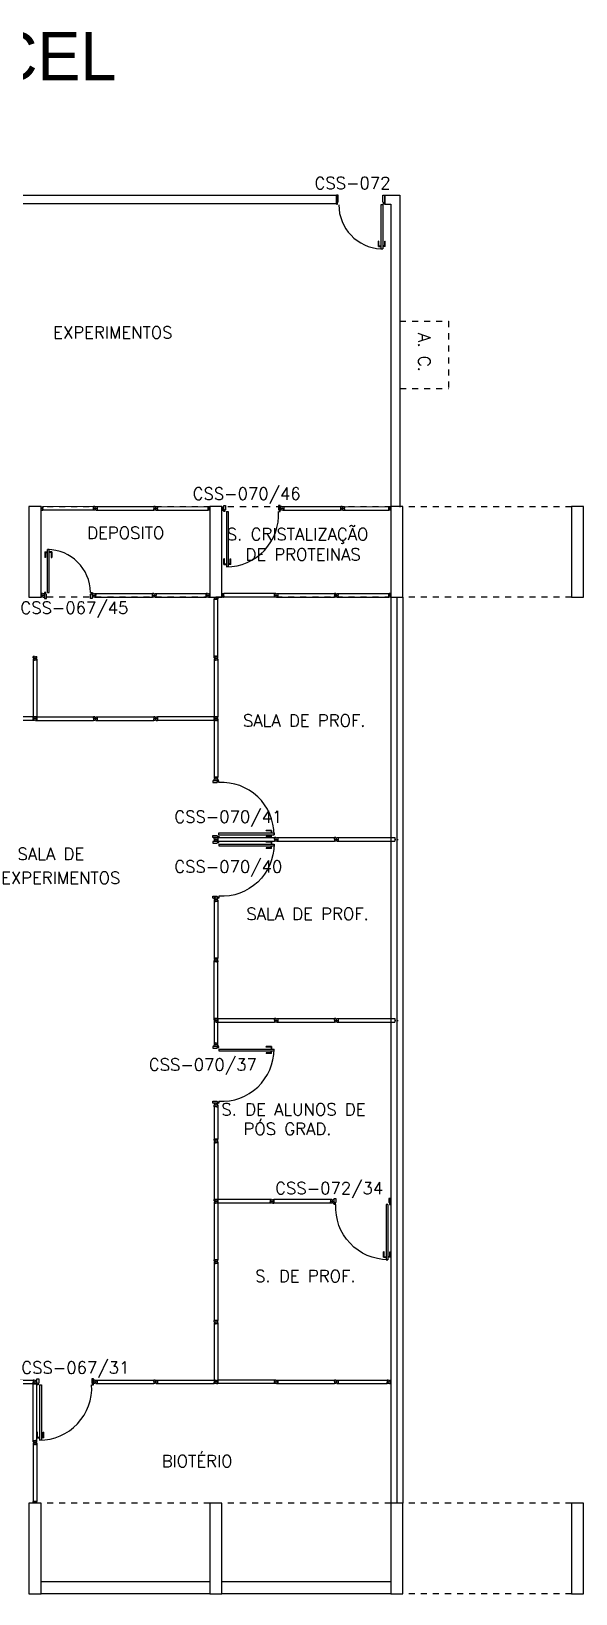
# Model space of a CAD drawing. Extents: x -248 to -11, y 347 to 447.
# Drawn here: x -168.23 to -159.2, y 389.07 to 414.95 of the extents above; entities that cross this region are included whole.
import ezdxf
from ezdxf.enums import TextEntityAlignment as Align

# ---------------------------------------------------------------- set-up
doc = ezdxf.new("R2010")
doc.units = 0
doc.header["$LTSCALE"] = 0.02
doc.header["$MEASUREMENT"] = 0
doc.linetypes.add('HIDDEN2', pattern=[0.1875, 0.125, -0.0625])
doc.layers.get('0').update_dxf_attribs({"linetype": 'CONTINUOUS'})
for name, color, linetype in [('ALV', 2, 'CONTINUOUS'), ('DIV', 2, 'CONTINUOUS'), ('ESQ', 1, 'CONTINUOUS'), ('ESTR', 3, 'CONTINUOUS'), ('PROJ', 1, 'HIDDEN2'), ('TEXTO', 2, 'CONTINUOUS'), ('TEXTO-ENDEREÇO', 2, 'CONTINUOUS'), ('USO', 2, 'CONTINUOUS')]:
    doc.layers.add(name, color=color, linetype=linetype)
doc.styles.add('UNB-100', font='simplex.shx', dxfattribs={"height": 0.2})
doc.styles.add('UNB-100-1', font='simplex.shx', dxfattribs={"height": 0.2})

# ---------------------------------------------------------------- blocks, each defined once
blk = doc.blocks.new('PDV2D-SSS')
for p, q in [((-0.148, 0.925), (-0.108, 0.925)), ((-0.148, 0.925), (-0.148, 0.835)), ((-0.138, 0.835), (-0.148, 0.835)), ((-0.138, 0.915), (-0.108, 0.915)), ((-0.138, 0.915), (-0.138, 0.835)), ((-0.106, 0.965), (-0.076, 0.965)), ((-0.106, 0.05), (-0.106, 0.965)), ((-0.076, 0.05), (-0.076, 0.965)), ((-0.034, 0.925), (-0.074, 0.925)), ((-0.044, 0.915), (-0.074, 0.915)), ((-0.044, 0.915), (-0.044, 0.835)), ((-0.044, 0.835), (-0.034, 0.835)), ((-0.034, 0.925), (-0.034, 0.835)), ((-0.95, 0.05), (-0.97, 0.05)), ((-0.97, 0.05), (-0.97, 0.035)), ((-0.97, 0.035), (-0.97, -0.035)), ((-0.95, 0.02), (-0.95, 0.05)), ((-0.95, 0.02), (-0.94, 0.02)), ((-0.94, -0.05), (-0.94, 0.02)), ((-0.076, 0.05), (-0.106, 0.05)), ((-0.051, 0.02), (-0.061, 0.02)), ((-0.061, -0.05), (-0.061, 0.02)), ((-0.051, 0.05), (-0.031, 0.05)), ((-0.051, 0.02), (-0.051, 0.05)), ((-0.031, 0.05), (-0.031, -0.05)), ((-0.97, -0.035), (-0.97, -0.05)), ((-0.97, -0.05), (-0.94, -0.05)), ((-0.031, -0.05), (-0.061, -0.05))]:
    blk.add_line(p, q)
at = {"color": 1}
blk.add_arc((-0.076, 0.1), 0.865, 90, 183.3214, dxfattribs=at)
blk = doc.blocks.new('PILAR-SSS')
for points in [[(0.003, -26.452), (0.003, -27.952), (0.203, -27.952), (0.203, -26.452)], [(0.003, -42.962), (0.003, -44.462), (0.203, -44.462), (0.203, -42.962)]]:
    blk.add_lwpolyline(points, close=True)
blk = doc.blocks.new('DIVMT-SSS')
for p, q in [((-0.03, 0.008), (-0.03, 0.03)), ((-0.006, 0.03), (-0.03, 0.03)), ((-0.03, 0.008), (-0.02, 0.008)), ((-0.02, -0.008), (-0.02, 0.008)), ((-0.006, 0.02), (-0.006, 0.03)), ((0.006, 0.02), (-0.006, 0.02)), ((-0.005, 0), (0.005, 0)), ((0.005, 0), (-0.005, 0)), ((0, 0.005), (0, -0.005)), ((0, -0.005), (0, 0.005)), ((0.006, 0.03), (0.03, 0.03)), ((0.006, 0.02), (0.006, 0.03)), ((0.03, 0.008), (0.02, 0.008)), ((0.02, -0.008), (0.02, 0.008)), ((0.03, 0.008), (0.03, 0.03)), ((-0.03, -0.008), (-0.03, -0.03)), ((-0.03, -0.008), (-0.02, -0.008)), ((-0.03, -0.03), (-0.03, -0.97)), ((-0.03, -0.03), (-0.009, -0.03)), ((0.03, -0.03), (-0.03, -0.03)), ((-0.03, -0.03), (-0.006, -0.03)), ((-0.009, -0.03), (-0.027, -0.03)), ((-0.006, -0.02), (-0.006, -0.03)), ((-0.006, -0.02), (0.006, -0.02)), ((-0.006, -0.02), (-0.006, -0.03)), ((0.006, -0.02), (-0.006, -0.02)), ((0.005, -0.03), (-0.005, -0.03)), ((0.006, -0.02), (0.006, -0.03)), ((0.006, -0.02), (0.006, -0.03)), ((0.03, -0.03), (0.006, -0.03)), ((0.03, -0.008), (0.02, -0.008)), ((0.03, -0.008), (0.03, -0.03)), ((0.03, -0.03), (0.03, -0.97)), ((0.03, -0.97), (-0.03, -0.97)), ((-0.006, -0.98), (-0.006, -0.97)), ((-0.006, -0.98), (0.006, -0.98)), ((0.006, -1.001), (-0.006, -1.001)), ((0.005, -0.97), (-0.005, -0.97)), ((0, -0.994), (0, -1.007)), ((0, -1.02), (0, -1.021)), ((0.006, -0.98), (0.006, -0.97))]:
    blk.add_line(p, q)
blk = doc.blocks.new('DIVINI-SSS')
for p, q in [((-0.02, 0), (-0.02, -0.008)), ((-0.02, 0), (0.001, 0)), ((-0.005, 0), (0.005, 0)), ((0, 0.005), (0, -0.005)), ((0.001, 0), (0.02, 0)), ((-0.03, -0.008), (-0.02, -0.008)), ((-0.03, -0.008), (-0.03, -0.028)), ((-0.03, -0.028), (-0.008, -0.028)), ((-0.03, -0.03), (0.03, -0.03)), ((-0.03, -0.975), (-0.03, -0.03)), ((-0.009, -0.03), (-0.027, -0.03)), ((-0.008, -0.019), (0.008, -0.019)), ((-0.008, -0.019), (-0.008, -0.028)), ((-0.006, -0.021), (-0.006, -0.03)), ((0.006, -0.021), (-0.006, -0.021)), ((-0.006, -0.023), (-0.006, -0.027)), ((-0.004, -0.021), (0.004, -0.021)), ((0.006, -0.021), (0.006, -0.03)), ((0.006, -0.023), (0.006, -0.027)), ((0.008, -0.019), (0.008, -0.028)), ((0.03, -0.028), (0.008, -0.028)), ((0.009, -0.03), (0.027, -0.03)), ((0.02, 0), (0.02, -0.008)), ((0.03, -0.008), (0.02, -0.008)), ((0.03, -0.008), (0.03, -0.028)), ((0.03, -0.975), (0.03, -0.03)), ((-0.03, -0.975), (0.03, -0.975)), ((-0.009, -0.975), (-0.027, -0.975)), ((-0.006, -0.985), (-0.006, -0.975)), ((0.006, -0.985), (-0.006, -0.985)), ((0.006, -1.01), (-0.006, -1.01)), ((0, -0.985), (0, -0.988)), ((0, -1.003), (0, -1.018)), ((0.006, -0.985), (0.006, -0.975)), ((0.03, -0.975), (0.009, -0.975)), ((0.009, -0.975), (0.027, -0.975))]:
    blk.add_line(p, q)
blk = doc.blocks.new('MTT-SSS')
for p, q in [((-0.008, 0.03), (-0.03, 0.03)), ((-0.03, 0.03), (-0.03, 0.006)), ((-0.0185, 0.006), (-0.03, 0.006)), ((-0.0185, -0.006), (-0.0185, 0.006)), ((-0.008, 0.03), (-0.008, 0.02)), ((-0.008, 0.02), (0.008, 0.02)), ((-0.0051, 0), (0.0051, 0)), ((0, -0.0051), (0, 0.0051)), ((0.008, 0.03), (0.03, 0.03)), ((0.008, 0.03), (0.008, 0.02)), ((0.0205, -0.006), (0.0205, 0.006)), ((0.0205, 0.006), (0.03, 0.006)), ((0.03, 0.006), (0.03, 0.03)), ((-0.03, -0.03), (-0.03, -0.006)), ((-0.0185, -0.006), (-0.03, -0.006)), ((-0.008, -0.03), (-0.03, -0.03)), ((-0.008, -0.02), (0.008, -0.02)), ((-0.008, -0.03), (-0.008, -0.02)), ((0.008, -0.03), (0.008, -0.02)), ((0.008, -0.03), (0.03, -0.03)), ((0.0205, -0.006), (0.03, -0.006)), ((0.03, -0.006), (0.03, -0.03))]:
    blk.add_line(p, q)
blk = doc.blocks.new('PDV2E-SSS')
at = {"layer": 'DIV'}
for p, q in [((0.034, 0.925), (0.034, 0.835)), ((0.034, 0.925), (0.074, 0.925)), ((0.044, 0.835), (0.034, 0.835)), ((0.044, 0.915), (0.044, 0.835)), ((0.044, 0.915), (0.074, 0.915)), ((0.076, 0.05), (0.076, 0.965)), ((0.106, 0.965), (0.076, 0.965)), ((0.106, 0.05), (0.106, 0.965)), ((0.148, 0.925), (0.108, 0.925)), ((0.138, 0.915), (0.108, 0.915)), ((0.138, 0.915), (0.138, 0.835)), ((0.138, 0.835), (0.148, 0.835)), ((0.148, 0.925), (0.148, 0.835)), ((0.031, 0.05), (0.031, -0.05)), ((0.051, 0.05), (0.031, 0.05)), ((0.051, 0.02), (0.051, 0.05)), ((0.051, 0.02), (0.061, 0.02)), ((0.061, -0.05), (0.061, 0.02)), ((0.076, 0.05), (0.106, 0.05)), ((0.95, 0.02), (0.94, 0.02)), ((0.94, -0.05), (0.94, 0.02)), ((0.95, 0.02), (0.95, 0.05)), ((0.95, 0.05), (0.97, 0.05)), ((0.97, 0.05), (0.97, 0.035)), ((0.97, 0.035), (0.97, -0.035)), ((0.031, -0.05), (0.061, -0.05)), ((0.97, -0.05), (0.94, -0.05)), ((0.97, -0.035), (0.97, -0.05))]:
    blk.add_line(p, q, dxfattribs=at)
at = {"layer": 'DIV', "color": 1}
blk.add_arc((0.076, 0.1), 0.865, 356.6786, 90, dxfattribs=at)
blk = doc.blocks.new('PE80-SSS')
for p, q in [((0.075, 0), (-0.075, 0)), ((-0.075, -0.03), (-0.075, 0)), ((0.075, 0), (0.075, -0.02)), ((0.777, 0.01), (0.687, 0.01)), ((0.687, 0), (0.687, 0.01)), ((0.777, 0.01), (0.777, -0.03)), ((0.04, -0.03), (-0.075, -0.03)), ((0.075, -0.02), (0.04, -0.02)), ((0.04, -0.03), (0.04, -0.02)), ((0.085, -0.03), (0.817, -0.03)), ((0.085, -0.03), (0.085, -0.065)), ((0.085, -0.065), (0.817, -0.065)), ((0.767, 0), (0.687, 0)), ((0.767, -0.095), (0.687, -0.095)), ((0.687, -0.095), (0.687, -0.105)), ((0.777, -0.105), (0.687, -0.105)), ((0.767, 0), (0.767, -0.03)), ((0.767, -0.095), (0.767, -0.065)), ((0.777, -0.105), (0.777, -0.065)), ((0.817, -0.065), (0.817, -0.03)), ((0.04, -0.771), (-0.075, -0.771)), ((-0.075, -0.771), (-0.075, -0.801)), ((0.04, -0.771), (0.04, -0.781)), ((0.075, -0.801), (-0.075, -0.801)), ((0.075, -0.802), (-0.075, -0.802)), ((0.075, -0.781), (0.04, -0.781)), ((0.075, -0.801), (0.075, -0.781))]:
    blk.add_line(p, q)
blk.add_arc((0.085, -0.03), 0.731, 270, 357.3429)
blk = doc.blocks.new('MTT')
for p, q in [((-0.008, 0.03), (-0.03, 0.03)), ((-0.03, 0.03), (-0.03, 0.006)), ((-0.0185, 0.006), (-0.03, 0.006)), ((-0.0185, -0.006), (-0.0185, 0.006)), ((-0.008, 0.03), (-0.008, 0.02)), ((-0.008, 0.02), (0.008, 0.02)), ((-0.0051, 0), (0.0051, 0)), ((0, -0.0051), (0, 0.0051)), ((0.008, 0.03), (0.03, 0.03)), ((0.008, 0.03), (0.008, 0.02)), ((0.0205, -0.006), (0.0205, 0.006)), ((0.0205, 0.006), (0.03, 0.006)), ((0.03, 0.006), (0.03, 0.03)), ((-0.03, -0.03), (-0.03, -0.006)), ((-0.0185, -0.006), (-0.03, -0.006)), ((-0.008, -0.03), (-0.03, -0.03)), ((-0.008, -0.02), (0.008, -0.02)), ((-0.008, -0.03), (-0.008, -0.02)), ((0.008, -0.03), (0.008, -0.02)), ((0.008, -0.03), (0.03, -0.03)), ((0.0205, -0.006), (0.03, -0.006)), ((0.03, -0.006), (0.03, -0.03))]:
    blk.add_line(p, q)

msp = doc.modelspace()

# ---------------------------------------------------------------- linework, layer by layer
at = {"layer": 'ALV'}
for p, q in [((-178.265, 412.24), (-163.168, 412.24)), ((-163.168, 412.24), (-163.168, 412.09)), ((-162.366, 412.24), (-162.116, 412.24)), ((-162.366, 412.24), (-162.366, 412.09)), ((-162.116, 412.24), (-162.116, 407.068)), ((-171.091, 412.101), (-163.168, 412.101)), ((-162.366, 412.09), (-162.266, 412.09)), ((-162.266, 412.09), (-162.266, 407.068)), ((-165.266, 389.267), (-168.066, 389.267)), ((-162.266, 389.267), (-165.066, 389.267)), ((-165.266, 389.067), (-168.066, 389.067)), ((-162.266, 389.067), (-165.066, 389.067))]:
    msp.add_line(p, q, dxfattribs=at)
at = {"layer": 'DIV'}
for p, q in [((-168.072, 407.047), (-168.061, 407.047)), ((-168.066, 407.067), (-168.058, 407.067)), ((-168.066, 407.048), (-168.066, 407.067)), ((-168.066, 407.042), (-168.066, 407.053)), ((-168.066, 407.027), (-168.066, 407.048)), ((-168.066, 407.027), (-168.058, 407.027)), ((-168.058, 407.077), (-168.058, 407.067)), ((-168.058, 407.077), (-168.038, 407.077)), ((-168.058, 407.017), (-168.058, 407.027)), ((-168.058, 407.017), (-168.038, 407.017)), ((-168.048, 407.039), (-168.048, 407.055)), ((-168.048, 407.055), (-168.038, 407.055)), ((-168.048, 407.039), (-168.038, 407.039)), ((-168.046, 407.053), (-168.046, 407.041)), ((-168.046, 407.053), (-168.036, 407.053)), ((-168.046, 407.043), (-168.046, 407.051)), ((-168.046, 407.041), (-168.036, 407.041)), ((-168.044, 407.053), (-168.039, 407.053)), ((-168.044, 407.041), (-168.039, 407.041)), ((-168.038, 407.077), (-168.038, 407.055)), ((-168.038, 407.017), (-168.038, 407.039)), ((-167.196, 407.078), (-168.036, 407.077)), ((-168.036, 407.017), (-168.036, 407.077)), ((-168.036, 407.056), (-168.036, 407.074)), ((-168.036, 407.038), (-168.036, 407.02)), ((-167.196, 407.018), (-168.036, 407.017)), ((-167.196, 407.018), (-167.196, 407.078)), ((-167.196, 407.078), (-167.196, 407.057)), ((-167.196, 407.057), (-167.196, 407.075)), ((-167.187, 407.054), (-167.196, 407.054)), ((-167.187, 407.042), (-167.196, 407.042)), ((-167.196, 407.039), (-167.196, 407.021)), ((-167.187, 407.054), (-167.187, 407.042)), ((-167.187, 407.048), (-167.184, 407.048)), ((-167.174, 407.048), (-167.159, 407.048)), ((-167.166, 407.054), (-167.166, 407.042)), ((-166.145, 407.048), (-166.148, 407.048)), ((-166.145, 407.054), (-166.145, 407.042)), ((-166.145, 407.054), (-166.136, 407.054)), ((-166.145, 407.042), (-166.136, 407.042)), ((-166.136, 407.078), (-166.136, 407.057)), ((-166.136, 407.078), (-165.296, 407.077)), ((-166.136, 407.018), (-166.136, 407.078)), ((-166.136, 407.057), (-166.136, 407.075)), ((-166.136, 407.039), (-166.136, 407.021)), ((-166.136, 407.018), (-165.296, 407.017)), ((-165.296, 407.017), (-165.296, 407.077)), ((-165.296, 407.056), (-165.296, 407.074)), ((-165.287, 407.053), (-165.296, 407.053)), ((-165.287, 407.041), (-165.296, 407.041)), ((-165.296, 407.038), (-165.296, 407.02)), ((-165.274, 407.077), (-165.294, 407.077)), ((-165.294, 407.077), (-165.294, 407.055)), ((-165.285, 407.055), (-165.294, 407.055)), ((-165.285, 407.039), (-165.294, 407.039)), ((-165.294, 407.017), (-165.294, 407.039)), ((-165.274, 407.017), (-165.294, 407.017)), ((-165.289, 407.053), (-165.293, 407.053)), ((-165.289, 407.041), (-165.293, 407.041)), ((-165.287, 407.053), (-165.287, 407.041)), ((-165.287, 407.043), (-165.287, 407.051)), ((-165.285, 407.039), (-165.285, 407.055)), ((-165.274, 407.077), (-165.274, 407.067)), ((-165.266, 407.067), (-165.274, 407.067)), ((-165.274, 407.017), (-165.274, 407.027)), ((-165.266, 407.027), (-165.274, 407.027)), ((-165.261, 407.047), (-165.272, 407.047)), ((-165.266, 407.048), (-165.266, 407.067)), ((-165.266, 407.042), (-165.266, 407.053)), ((-165.266, 407.027), (-165.266, 407.048)), ((-165.072, 407.047), (-165.061, 407.047)), ((-165.066, 407.048), (-165.066, 407.067)), ((-165.066, 407.067), (-165.058, 407.067)), ((-165.066, 407.042), (-165.066, 407.053)), ((-165.066, 407.027), (-165.066, 407.048)), ((-165.066, 407.027), (-165.058, 407.027)), ((-165.058, 407.077), (-165.038, 407.077)), ((-165.058, 407.077), (-165.058, 407.067)), ((-165.058, 407.017), (-165.058, 407.027)), ((-165.058, 407.017), (-165.038, 407.017)), ((-165.048, 407.055), (-165.038, 407.055)), ((-165.048, 407.039), (-165.048, 407.055)), ((-165.048, 407.039), (-165.038, 407.039)), ((-165.046, 407.053), (-165.036, 407.053)), ((-165.046, 407.053), (-165.046, 407.041)), ((-165.046, 407.043), (-165.046, 407.051)), ((-165.046, 407.041), (-165.036, 407.041)), ((-165.044, 407.053), (-165.039, 407.053)), ((-165.044, 407.041), (-165.039, 407.041)), ((-165.038, 407.077), (-165.038, 407.055)), ((-165.038, 407.017), (-165.038, 407.039)), ((-165.036, 407.017), (-165.036, 407.077)), ((-165.036, 407.056), (-165.036, 407.074)), ((-165.036, 407.038), (-165.036, 407.02)), ((-163.06, 407.048), (-163.074, 407.048)), ((-163.067, 407.054), (-163.067, 407.042)), ((-163.041, 407.048), (-163.044, 407.048)), ((-163.041, 407.054), (-163.032, 407.054)), ((-163.041, 407.054), (-163.041, 407.042)), ((-163.041, 407.042), (-163.032, 407.042)), ((-163.032, 407.018), (-163.032, 407.078)), ((-163.032, 407.078), (-162.296, 407.077)), ((-163.032, 407.078), (-163.032, 407.057)), ((-163.032, 407.057), (-163.032, 407.075)), ((-163.032, 407.039), (-163.032, 407.021)), ((-163.032, 407.018), (-162.296, 407.017)), ((-163.008, 407.052), (-163.01, 407.052)), ((-162.296, 407.017), (-162.296, 407.077)), ((-162.296, 407.056), (-162.296, 407.074)), ((-162.287, 407.053), (-162.296, 407.053)), ((-162.287, 407.041), (-162.296, 407.041)), ((-162.296, 407.038), (-162.296, 407.02)), ((-162.294, 407.077), (-162.294, 407.055)), ((-162.274, 407.077), (-162.294, 407.077)), ((-162.285, 407.055), (-162.294, 407.055)), ((-162.294, 407.017), (-162.294, 407.039)), ((-162.285, 407.039), (-162.294, 407.039)), ((-162.274, 407.017), (-162.294, 407.017)), ((-162.289, 407.053), (-162.293, 407.053)), ((-162.289, 407.041), (-162.293, 407.041)), ((-162.287, 407.053), (-162.287, 407.041)), ((-162.287, 407.043), (-162.287, 407.051)), ((-162.285, 407.039), (-162.285, 407.055)), ((-162.274, 407.077), (-162.274, 407.067)), ((-162.266, 407.067), (-162.274, 407.067)), ((-162.266, 407.027), (-162.274, 407.027)), ((-162.274, 407.017), (-162.274, 407.027)), ((-162.261, 407.047), (-162.272, 407.047)), ((-162.266, 407.048), (-162.266, 407.067)), ((-162.266, 407.042), (-162.266, 407.053)), ((-162.266, 407.027), (-162.266, 407.048)), ((-168.004, 406.327), (-168.004, 406.237)), ((-168.004, 406.327), (-167.964, 406.327)), ((-167.994, 406.237), (-168.003, 406.237)), ((-167.994, 406.317), (-167.994, 406.237)), ((-167.994, 406.317), (-167.964, 406.317)), ((-167.961, 405.658), (-167.961, 406.367)), ((-167.931, 406.367), (-167.961, 406.367)), ((-167.931, 405.658), (-167.931, 406.367)), ((-167.889, 406.327), (-167.929, 406.327)), ((-167.899, 406.317), (-167.929, 406.317)), ((-167.899, 406.317), (-167.899, 406.237)), ((-167.899, 406.237), (-167.889, 406.237)), ((-167.889, 406.327), (-167.889, 406.237)), ((-168.006, 405.657), (-168.006, 405.557)), ((-167.986, 405.657), (-168.006, 405.657)), ((-167.986, 405.627), (-167.986, 405.657)), ((-167.961, 405.658), (-167.931, 405.658)), ((-167.236, 405.627), (-167.236, 405.657)), ((-167.236, 405.657), (-167.216, 405.657)), ((-167.216, 405.657), (-167.216, 405.642)), ((-168.006, 405.557), (-167.976, 405.557)), ((-167.986, 405.627), (-167.976, 405.627)), ((-167.976, 405.557), (-167.976, 405.627)), ((-167.236, 405.627), (-167.246, 405.627)), ((-167.246, 405.557), (-167.246, 405.627)), ((-167.216, 405.557), (-167.246, 405.557)), ((-167.216, 405.642), (-167.216, 405.572)), ((-167.216, 405.572), (-167.216, 405.557)), ((-166.217, 405.613), (-166.217, 405.637)), ((-166.195, 405.637), (-166.217, 405.637)), ((-166.207, 405.613), (-166.217, 405.613)), ((-166.207, 405.601), (-166.217, 405.601)), ((-166.217, 405.601), (-166.217, 405.577)), ((-166.195, 405.577), (-166.217, 405.577)), ((-166.207, 405.601), (-166.207, 405.613)), ((-166.195, 405.637), (-166.195, 405.627)), ((-166.179, 405.627), (-166.195, 405.627)), ((-166.179, 405.587), (-166.195, 405.587)), ((-166.195, 405.577), (-166.195, 405.587)), ((-166.182, 405.607), (-166.192, 405.607)), ((-166.192, 405.607), (-166.182, 405.607)), ((-166.187, 405.602), (-166.187, 405.613)), ((-166.187, 405.613), (-166.187, 405.602)), ((-166.179, 405.637), (-166.179, 405.627)), ((-166.179, 405.637), (-166.157, 405.637)), ((-166.179, 405.577), (-166.179, 405.587)), ((-166.179, 405.577), (-166.157, 405.577)), ((-166.166, 405.601), (-166.166, 405.613)), ((-166.166, 405.613), (-166.157, 405.613)), ((-166.166, 405.613), (-166.166, 405.601)), ((-166.166, 405.613), (-166.157, 405.613)), ((-166.166, 405.601), (-166.157, 405.601)), ((-166.166, 405.601), (-166.157, 405.601)), ((-166.157, 405.637), (-166.157, 405.613)), ((-166.157, 405.577), (-166.157, 405.637)), ((-166.157, 405.637), (-166.157, 405.616)), ((-166.157, 405.637), (-165.327, 405.637)), ((-166.157, 405.616), (-166.157, 405.634)), ((-166.157, 405.602), (-166.157, 405.612)), ((-166.157, 405.577), (-166.157, 405.601)), ((-166.157, 405.577), (-165.327, 405.577)), ((-165.327, 405.577), (-165.327, 405.637)), ((-165.318, 405.613), (-165.327, 405.613)), ((-165.327, 405.602), (-165.327, 405.612)), ((-165.318, 405.601), (-165.327, 405.601)), ((-165.318, 405.613), (-165.318, 405.601)), ((-165.304, 405.607), (-165.29, 405.607)), ((-165.296, 405.601), (-165.296, 405.614)), ((-165.277, 405.607), (-165.276, 405.607)), ((-165.072, 405.607), (-165.061, 405.607)), ((-165.066, 405.608), (-165.066, 405.627)), ((-165.066, 405.627), (-165.058, 405.627)), ((-165.066, 405.602), (-165.066, 405.613)), ((-165.066, 405.587), (-165.066, 405.608)), ((-165.066, 405.587), (-165.058, 405.587)), ((-165.058, 405.637), (-165.038, 405.637)), ((-165.058, 405.637), (-165.058, 405.627)), ((-165.058, 405.577), (-165.058, 405.587)), ((-165.058, 405.577), (-165.038, 405.577)), ((-165.048, 405.615), (-165.038, 405.615)), ((-165.048, 405.599), (-165.048, 405.615)), ((-165.048, 405.599), (-165.038, 405.599)), ((-165.046, 405.613), (-165.036, 405.613)), ((-165.046, 405.613), (-165.046, 405.601)), ((-165.046, 405.603), (-165.046, 405.611)), ((-165.046, 405.601), (-165.036, 405.601)), ((-165.044, 405.613), (-165.039, 405.613)), ((-165.044, 405.601), (-165.039, 405.601)), ((-165.038, 405.637), (-165.038, 405.615)), ((-165.038, 405.577), (-165.038, 405.599)), ((-164.196, 405.638), (-165.036, 405.637)), ((-165.036, 405.577), (-165.036, 405.637)), ((-165.036, 405.616), (-165.036, 405.634)), ((-165.036, 405.598), (-165.036, 405.58)), ((-164.196, 405.578), (-165.036, 405.577)), ((-164.196, 405.638), (-164.196, 405.617)), ((-164.196, 405.578), (-164.196, 405.638)), ((-164.196, 405.617), (-164.196, 405.635)), ((-164.187, 405.614), (-164.196, 405.614)), ((-164.187, 405.602), (-164.196, 405.602)), ((-164.196, 405.599), (-164.196, 405.581)), ((-164.187, 405.614), (-164.187, 405.602)), ((-164.187, 405.608), (-164.184, 405.608)), ((-164.174, 405.608), (-164.159, 405.608)), ((-164.166, 405.614), (-164.166, 405.602)), ((-163.145, 405.608), (-163.148, 405.608)), ((-163.145, 405.614), (-163.145, 405.602)), ((-163.145, 405.614), (-163.136, 405.614)), ((-163.145, 405.602), (-163.136, 405.602)), ((-163.136, 405.638), (-163.136, 405.617)), ((-163.136, 405.638), (-162.296, 405.637)), ((-163.136, 405.578), (-163.136, 405.638)), ((-163.136, 405.617), (-163.136, 405.635)), ((-163.136, 405.599), (-163.136, 405.581)), ((-163.136, 405.578), (-162.296, 405.577)), ((-162.296, 405.577), (-162.296, 405.637)), ((-162.296, 405.616), (-162.296, 405.634)), ((-162.287, 405.613), (-162.296, 405.613)), ((-162.287, 405.601), (-162.296, 405.601)), ((-162.296, 405.598), (-162.296, 405.58)), ((-162.294, 405.637), (-162.294, 405.615)), ((-162.274, 405.637), (-162.294, 405.637)), ((-162.285, 405.615), (-162.294, 405.615)), ((-162.294, 405.577), (-162.294, 405.599)), ((-162.285, 405.599), (-162.294, 405.599)), ((-162.274, 405.577), (-162.294, 405.577)), ((-162.289, 405.613), (-162.293, 405.613)), ((-162.289, 405.601), (-162.293, 405.601)), ((-162.287, 405.613), (-162.287, 405.601)), ((-162.287, 405.603), (-162.287, 405.611)), ((-162.285, 405.599), (-162.285, 405.615)), ((-162.274, 405.637), (-162.274, 405.627)), ((-162.266, 405.627), (-162.274, 405.627)), ((-162.266, 405.587), (-162.274, 405.587)), ((-162.274, 405.577), (-162.274, 405.587)), ((-162.261, 405.607), (-162.272, 405.607)), ((-162.266, 405.608), (-162.266, 405.627)), ((-162.266, 405.602), (-162.266, 405.613)), ((-162.266, 405.587), (-162.266, 405.608)), ((-165.196, 398.536), (-165.196, 398.196)), ((-165.136, 398.196), (-165.136, 398.536)), ((-165.196, 397.137), (-165.196, 396.597)), ((-165.136, 397.137), (-165.136, 396.597)), ((-165.136, 396.597), (-165.196, 396.597)), ((-165.172, 396.588), (-165.172, 396.597)), ((-165.172, 396.588), (-165.16, 396.588)), ((-165.161, 396.597), (-165.171, 396.597)), ((-165.16, 396.588), (-165.16, 396.597)), ((-165.136, 395.597), (-165.136, 395.537)), ((-164.266, 395.597), (-165.136, 395.597)), ((-164.266, 395.597), (-164.266, 395.537)), ((-164.266, 395.537), (-165.136, 395.537)), ((-163.174, 392.608), (-163.196, 392.608)), ((-163.196, 392.584), (-163.196, 392.608)), ((-163.186, 392.584), (-163.196, 392.584)), ((-163.186, 392.572), (-163.196, 392.572)), ((-163.196, 392.572), (-163.196, 392.548)), ((-163.174, 392.548), (-163.196, 392.548)), ((-163.186, 392.584), (-163.186, 392.572)), ((-163.174, 392.608), (-163.174, 392.598)), ((-163.158, 392.598), (-163.174, 392.598)), ((-163.158, 392.558), (-163.174, 392.558)), ((-163.174, 392.548), (-163.174, 392.558)), ((-163.161, 392.578), (-163.171, 392.578)), ((-163.171, 392.578), (-163.161, 392.578)), ((-163.166, 392.583), (-163.166, 392.573)), ((-163.166, 392.573), (-163.166, 392.583)), ((-163.158, 392.608), (-163.158, 392.598)), ((-163.158, 392.608), (-163.136, 392.608)), ((-163.158, 392.548), (-163.158, 392.558)), ((-163.158, 392.548), (-163.136, 392.548)), ((-163.145, 392.584), (-163.145, 392.572)), ((-163.145, 392.584), (-163.136, 392.584)), ((-163.145, 392.572), (-163.145, 392.584)), ((-163.145, 392.584), (-163.136, 392.584)), ((-163.145, 392.572), (-163.136, 392.572)), ((-163.145, 392.572), (-163.136, 392.572)), ((-163.136, 392.608), (-163.136, 392.584)), ((-163.136, 392.608), (-163.136, 392.548)), ((-163.136, 392.608), (-162.326, 392.608)), ((-163.136, 392.583), (-163.136, 392.573)), ((-163.136, 392.548), (-163.136, 392.572)), ((-163.136, 392.569), (-163.136, 392.551)), ((-163.136, 392.548), (-163.136, 392.569)), ((-163.136, 392.548), (-162.326, 392.548)), ((-162.326, 392.608), (-162.326, 392.548)), ((-162.326, 392.608), (-162.326, 392.584)), ((-162.304, 392.608), (-162.326, 392.608)), ((-162.326, 392.608), (-162.326, 392.548)), ((-162.317, 392.584), (-162.326, 392.584)), ((-162.317, 392.584), (-162.326, 392.584)), ((-162.317, 392.584), (-162.326, 392.584)), ((-162.326, 392.583), (-162.326, 392.573)), ((-162.326, 392.583), (-162.326, 392.573)), ((-162.317, 392.572), (-162.326, 392.572)), ((-162.317, 392.572), (-162.326, 392.572)), ((-162.326, 392.548), (-162.326, 392.572)), ((-162.317, 392.572), (-162.326, 392.572)), ((-162.326, 392.569), (-162.326, 392.551)), ((-162.326, 392.548), (-162.326, 392.569)), ((-162.304, 392.548), (-162.326, 392.548)), ((-162.317, 392.572), (-162.317, 392.584)), ((-162.317, 392.584), (-162.317, 392.572)), ((-162.317, 392.572), (-162.317, 392.584)), ((-162.304, 392.608), (-162.304, 392.598)), ((-162.304, 392.598), (-162.288, 392.598)), ((-162.304, 392.548), (-162.304, 392.558)), ((-162.304, 392.558), (-162.288, 392.558)), ((-162.302, 392.578), (-162.291, 392.578)), ((-162.291, 392.578), (-162.302, 392.578)), ((-162.296, 392.583), (-162.296, 392.573)), ((-162.296, 392.573), (-162.296, 392.583)), ((-162.288, 392.608), (-162.288, 392.598)), ((-162.288, 392.608), (-162.266, 392.608)), ((-162.288, 392.548), (-162.288, 392.558)), ((-162.288, 392.548), (-162.266, 392.548)), ((-162.277, 392.578), (-162.276, 392.578)), ((-162.276, 392.584), (-162.276, 392.572)), ((-162.276, 392.584), (-162.266, 392.584)), ((-162.276, 392.572), (-162.266, 392.572)), ((-162.266, 392.584), (-162.266, 392.608)), ((-162.266, 392.572), (-162.266, 392.548))]:
    msp.add_line(p, q, dxfattribs=at)
msp.add_arc((-167.964, 405.651), 0.717, 0.5492, 89.8025, dxfattribs=at)
at = {"layer": 'ESQ'}
for p, q in [((-162.266, 405.577), (-162.266, 390.567)), ((-162.166, 405.577), (-162.166, 390.567)), ((-162.066, 405.577), (-162.066, 390.567))]:
    msp.add_line(p, q, dxfattribs=at)
at = {"layer": 'PROJ'}
for p, q in [((-162.113, 410.15), (-161.308, 410.15)), ((-161.308, 410.15), (-161.308, 409.038)), ((-162.112, 409.038), (-161.308, 409.038)), ((-165.266, 407.077), (-168.066, 407.077)), ((-162.266, 407.077), (-165.066, 407.077)), ((-159.266, 407.077), (-162.066, 407.077)), ((-165.266, 405.577), (-168.066, 405.577)), ((-162.266, 405.577), (-165.326, 405.577)), ((-159.266, 405.577), (-162.066, 405.577)), ((-165.266, 390.567), (-168.066, 390.567)), ((-162.266, 390.567), (-165.066, 390.567)), ((-159.266, 390.567), (-162.066, 390.567)), ((-159.266, 389.067), (-162.066, 389.067))]:
    msp.add_line(p, q, dxfattribs=at)

# ---------------------------------------------------------------- block references
at = {"layer": 'DIV'}
for name, p, rotation in [('DIVMT-SSS', (-167.166, 407.048), 89.99999997649687), ('PDV2D-SSS', (-165.067, 407.047), 180), ('DIVMT-SSS', (-164.067, 407.048), 89.99999997649687), ('DIVINI-SSS', (-165.166, 405.577), 359.9999999764968), ('DIVMT-SSS', (-164.166, 405.608), 89.99999997649687), ('DIVMT-SSS', (-168.166, 404.567), 359.9999999764968), ('DIVMT-SSS', (-165.166, 404.567), 359.9999999764968), ('DIVMT-SSS', (-168.166, 403.567), 89.99999997649687), ('DIVMT-SSS', (-167.166, 403.567), 89.99999997649687), ('DIVMT-SSS', (-165.166, 403.567), 359.9999999764968), ('PDV2D-SSS', (-165.166, 401.567), 269.9999999764969), ('DIVMT-SSS', (-165.166, 401.565), 89.99999997649687), ('DIVMT-SSS', (-164.166, 401.565), 89.99999997649687), ('DIVMT-SSS', (-163.166, 401.565), 89.99999997649687), ('DIVMT-SSS', (-165.166, 400.567), 359.9999999764968), ('DIVMT-SSS', (-165.166, 398.566), 89.99999997649687), ('DIVMT-SSS', (-164.166, 398.566), 89.99999997649687), ('DIVMT-SSS', (-163.166, 398.566), 89.99999997649687), ('MTT', (-165.166, 398.166), 359.9999999999999), ('PDV2E-SSS', (-165.166, 398.167), 269.9999999764969), ('MTT', (-165.166, 397.167), 359.9999999999999), ('DIVMT-SSS', (-165.166, 396.567), 359.9999999764968), ('DIVMT-SSS', (-165.166, 395.567), 359.9999999764968), ('DIVMT-SSS', (-165.166, 394.567), 359.9999999764968), ('DIVMT-SSS', (-165.166, 393.567), 359.9999999764968), ('DIVMT-SSS', (-169.166, 392.578), 89.99999997649687), ('DIVMT-SSS', (-168.166, 391.577), 179.9999999764969), ('PDV2D-SSS', (-168.166, 392.578), 179.9999999764969), ('DIVMT-SSS', (-167.166, 392.578), 89.99999997649687), ('DIVMT-SSS', (-166.166, 392.578), 89.99999997649687), ('DIVMT-SSS', (-164.166, 392.578), 89.99999997649687), ('DIVINI-SSS', (-168.166, 390.567), 179.9999999764969)]:
    msp.add_blockref(name, p, dxfattribs=dict(at, rotation=rotation))
for p in [(-166.166, 407.048), (-163.066, 407.048), (-163.166, 405.608), (-166.166, 403.567), (-165.166, 402.567), (-165.166, 399.567), (-164.236, 395.567), (-168.166, 392.578), (-165.166, 392.578)]:
    msp.add_blockref('MTT-SSS', p, dxfattribs=at)
at = {"layer": 'DIV', "xscale": -1}
for name, p, rotation in [('MTT-SSS', (-168.036, 405.607), 180), ('DIVMT-SSS', (-167.187, 405.607), 90.00000002350312), ('MTT-SSS', (-165.296, 405.607), 180), ('DIVMT-SSS', (-168.166, 403.567), 270.0000000235032), ('DIVMT-SSS', (-165.165, 403.567), 270.0000000235017), ('PDV2D-SSS', (-165.166, 401.563), 270.0000000235032), ('DIVMT-SSS', (-165.166, 398.566), 180.0000000235032), ('DIVMT-SSS', (-163.236, 395.567), 270.0000000235032), ('PDV2D-SSS', (-162.236, 395.567), 180.0000000235031), ('DIVMT-SSS', (-164.166, 392.578), 270.0000000235032)]:
    msp.add_blockref(name, p, dxfattribs=dict(at, rotation=rotation))
at = {"layer": 'ESQ', "rotation": 269.9999999764969}
msp.add_blockref('PE80-SSS', (-162.366, 412.165), dxfattribs=at)
at = {"layer": 'ESTR'}
for p in [(-168.269, 433.53), (-165.269, 433.53), (-162.269, 433.53), (-159.269, 433.53)]:
    msp.add_blockref('PILAR-SSS', p, dxfattribs=at)

# ---------------------------------------------------------------- texts
at = {"layer": 'TEXTO', "style": 'UNB-100'}
for s, p in [('EXPERIMENTOS', (-167.865, 409.863)), ('DEPOSITO', (-167.3, 406.543)), ('S. CRISTALIZAÇÃO', (-164.984, 406.521)), ('DE PROTEINAS', (-164.676, 406.187)), ('SALA DE PROF.', (-164.717, 403.434)), ('SALA DE', (-168.456, 401.225)), ('EXPERIMENTOS', (-168.73, 400.828)), ('SALA DE PROF.', (-164.662, 400.231)), ('S. DE ALUNOS DE', (-165.075, 396.991)), ('PÓS GRAD.', (-164.707, 396.668)), ('S. DE PROF.', (-164.514, 394.231)), ('BIOTÉRIO', (-166.064, 391.165))]:
    msp.add_text(s, height=0.2, dxfattribs=at).set_placement(p)
at = {"layer": 'TEXTO-ENDEREÇO', "style": 'UNB-100-1'}
for s, p in [('CSS-072', (-162.9, 412.339)), ('CSS-070/46', (-164.655, 407.193)), ('CSS-067/45', (-167.513, 405.303)), ('CSS-070/41', (-164.96, 401.841)), ('CSS-070/40', (-164.96, 401.014)), ('CSS-070/37', (-165.383, 397.734)), ('CSS-072/34', (-163.287, 395.687)), ('CSS-067/31', (-167.497, 392.714))]:
    msp.add_text(s, height=0.2, rotation=360, dxfattribs=at).set_placement(p, align=Align.CENTER)
at = {"layer": 'USO', "style": 'UNB-100'}
msp.add_text('A. C.', height=0.2, rotation=270, dxfattribs=at).set_placement((-161.809, 409.953))
at = {"layer": 'USO', "insert": (-172.286, 414.942), "char_height": 0.8, "width": 20.8, "attachment_point": 2}
msp.add_mtext('LAB. BIOFISICA - CEL\\PMOD. 03', dxfattribs=at)

doc.saveas('drawing.dxf')
